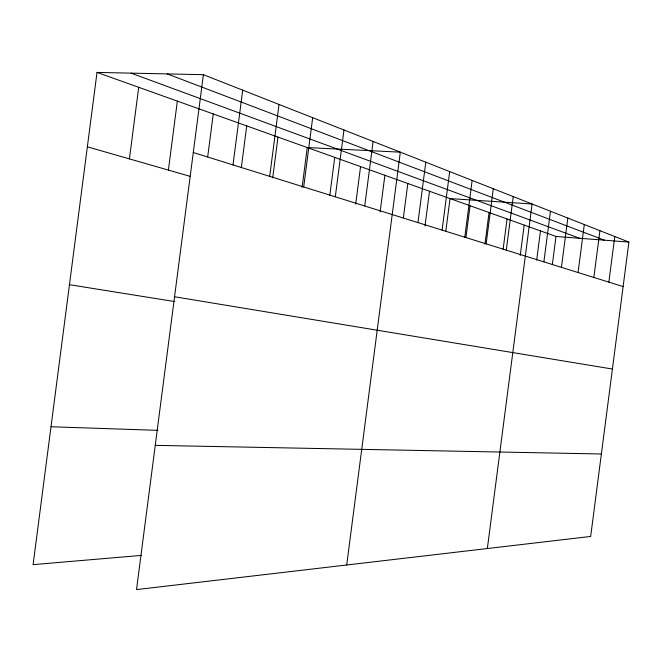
<?xml version="1.0" encoding="UTF-8"?>
<svg xmlns="http://www.w3.org/2000/svg" width="662" height="662" viewBox="0 0 662 662"><rect width="100%" height="100%" fill="white"/><g stroke="black" fill="none" stroke-linecap="round" stroke-linejoin="round"><path stroke-width="0.99" d="M203.391 74.69L136.521 589.594L590.669 536.443L628.9 242.085L203.391 74.69L97.024 72.406L33.1 564.628L141.709 555.377M129.413 158.897L138.706 87.31M168.388 170.093L177.342 101.121M207.678 156.952L213.263 113.955M232.999 164.912L242.706 90.156M241.299 167.751L246.727 125.921M269.691 176.357L279.033 104.447M272.703 177.855L277.999 137.092M302.104 187.338L307.276 147.56L400.32 152.161L346.706 564.992M303.692 186.965L312.687 117.687M329.825 195.232L334.74 157.374M335.286 196.813L343.967 129.992M355.709 203.987L360.567 166.601M364.729 205.998L373.103 141.453M380.129 211.914L384.887 175.298M403.381 217.74L407.825 183.498M417.954 222.597L425.798 162.182M425.021 225.858L429.514 191.244M442.092 230.119L449.688 171.582M445.84 230.922L450.036 198.583L532.091 204.004L487.348 548.533M464.774 237.195L472.147 180.42M465.94 237.501L470.07 205.741M484.948 244.113L489.053 212.527M486.14 243.864L493.298 188.736M503.112 249.4L507.067 218.965M506.289 250.145L513.249 196.589M520.249 255.424L524.188 225.088M536.675 260.174L540.482 230.906M543.883 261.871L550.461 211.228M552.331 264.692L555.997 236.458L97.024 72.406M561.434 267.34L567.831 218.063M578.067 272.529L584.298 224.534M593.847 277.452L599.921 230.682M608.85 282.128L614.775 236.524M155.247 445.361L601.377 453.991M51.007 426.75L157.945 430.366M555.997 236.458L628.9 242.085M69.46 284.693L174.677 301.566M174.553 296.758L612.408 369.04M87.367 146.815L189.928 176.282M193.279 152.525L623.124 286.58M131.076 73.143L579.639 238.279M167.221 73.912L604.423 240.19"/></g></svg>
